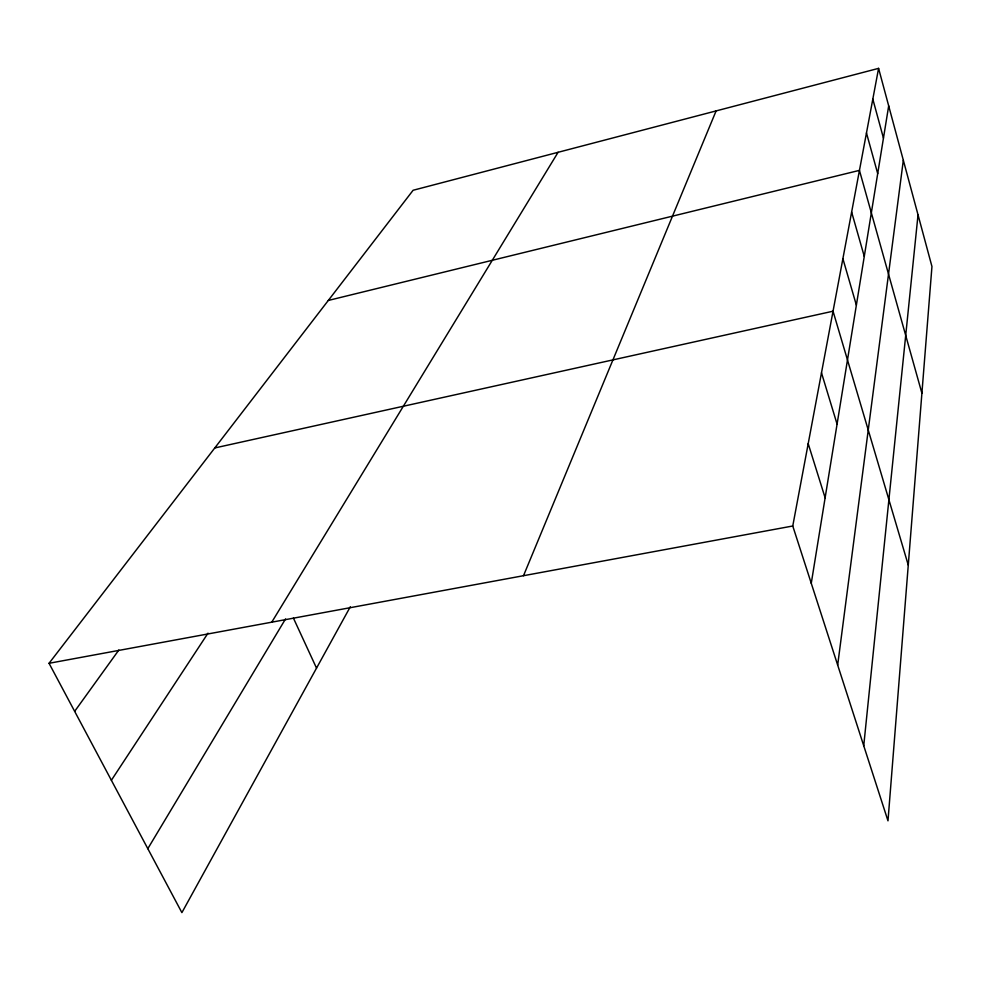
<?xml version="1.0" encoding="UTF-8"?>
<svg xmlns="http://www.w3.org/2000/svg" width="981" height="981" viewBox="0 0 981 981"><rect width="100%" height="100%" fill="white"/><g stroke="black" fill="none" stroke-linecap="round" stroke-linejoin="round"><path stroke-width="1.47" d="M863.734 745.768L918.032 214.851M837.676 665.069L903.329 160.246M811.262 583.29L888.688 105.874M878.584 68.363L931.95 266.525L887.989 820.839L792.758 526L878.584 68.363L413.111 190.265L49.05 663.291L181.89 912.637L350.327 606.736M523.498 575.712L716.105 110.914M147.812 848.675L285.557 618.901M271.762 622.175L558.103 152.288M111.38 780.275L208.009 633.162M74.654 711.348L118.848 650.035M328.316 300.444L859.442 170.375L921.907 393.209M214.79 447.949L833.041 311.21L908.271 565.105M49.05 663.291L792.758 526M293.417 618.091L316.532 668.122M808.197 443.645L825.119 497.808M821.489 372.805L837.075 424.123M842.887 258.677L856.364 305.128M851.631 212.043L864.273 256.397M866.468 132.938L877.701 173.6M872.82 99.093L883.452 138.125"/></g></svg>
